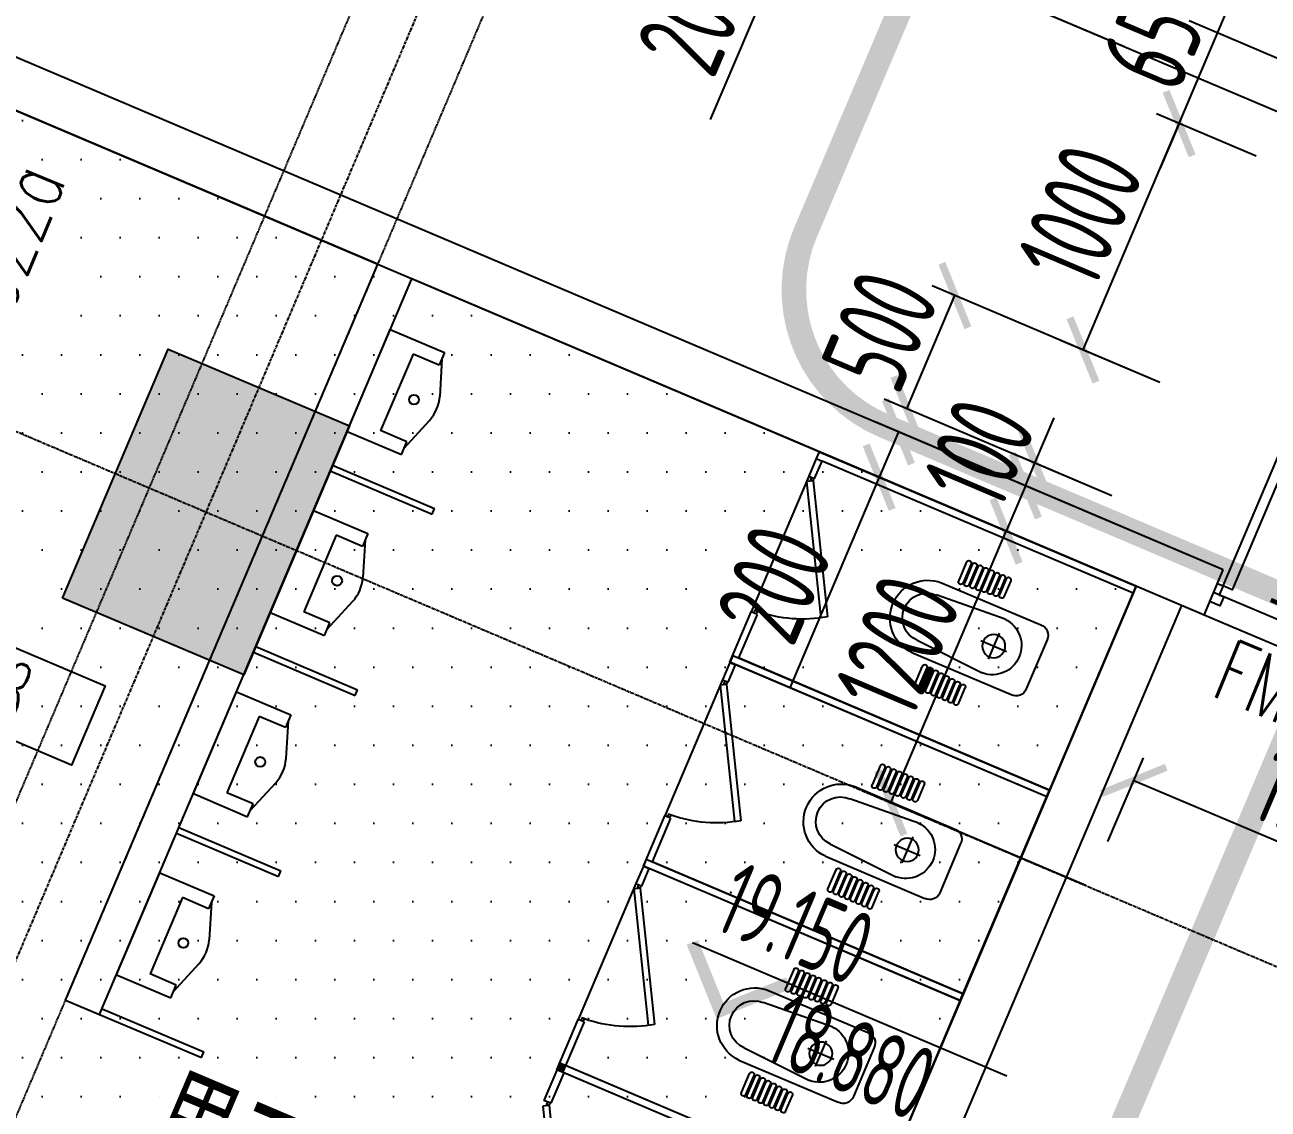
# Model space of a CAD drawing. Extents: x 11778731 to 12007717, y -6694179 to -6314888.
# Drawn here: x 11970474 to 11975530, y -6439586 to -6435178 of the extents above; entities that cross this region are included whole.
import ezdxf
from ezdxf.enums import TextEntityAlignment as Align
from ezdxf.xclip import XClip

# ---------------------------------------------------------------- set-up
doc = ezdxf.new("R2010")
doc.units = 0
doc.header["$LTSCALE"] = 10
doc.header["$MEASUREMENT"] = 0
doc.header["$XCLIPFRAME"] = 0
for name, pattern in [('A3-RG-axis-100$0$CENTER', [2, 1.25, -0.25, 0.25, -0.25]), ('A3-RI-5F$0$DASHED2', [0.375, 0.25, -0.125]), ('A3-RX-5F$0$AUDIT_I_130807214254-2', [0]), ('DASHED2', [0.375, 0.25, -0.125])]:
    doc.linetypes.add(name, pattern=pattern)
for name, color, linetype in [('A-CLOD', 200, 'Continuous'), ('A3-RB-5F-100$0$A-DIMS-100', 1, 'Continuous'), ('A3-RG-axis-100$0$A-GRID', 1, 'A3-RG-axis-100$0$CENTER'), ('A3-RI-5F$0$A-DOOR', 32, 'Continuous'), ('A3-RI-5F$0$A-HATCH', 8, 'Continuous'), ('A3-RI-5F$0$A-WALL', 7, 'Continuous'), ('A3-RS-1F$0$A-HATH-GRAY', 8, 'Continuous'), ('A3-RS-1F$0$A-WALL', 7, 'Continuous'), ('A3-RX-5F$0$A-FIXT', 55, 'Continuous'), ('A3-RX-5F$0$B1-WC-FIXT', 55, 'A3-RX-5F$0$AUDIT_I_130807214254-2'), ('A3-SYMB-5F-100$0$A-SYMB', 4, 'Continuous'), ('A3-SYMB-5F-100$0$A-SYMB-AREA', 4, 'Continuous'), ('A3-SYMB-5F-100$0$A-SYMB-DOOR', 3, 'Continuous'), ('A3-SYMB-5F-100$0$A-SYMB-DOOR1', 3, 'Continuous'), ('A3-SYMB-5F-100$0$A-SYMB-DOOR2', 3, 'Continuous'), ('A3-SYMB-5F-100$0$A-SYMB-DOOR3', 3, 'Continuous'), ('A3-SYMB-5F-100$0$A-SYMB-NAME', 4, 'Continuous'), ('A3-SYMB-5F-100$0$A-SYMB-NAME-E', 4, 'Continuous'), ('A3-SYMB-5F-100$0$A-SYMB-NUMB-T', 4, 'Continuous')]:
    doc.layers.add(name, color=color, linetype=linetype)
doc.layers.add('A3-RI-5F$0$A-X-CHEK', color=6, linetype='A3-RI-5F$0$DASHED2', plot=False)
doc.styles.add('A3-RB-5F-100$0$XD2008', font='xd-hzs.shx', dxfattribs={"width": 0.7, "bigfont": 'xd-hztxt.shx'})
doc.styles.add('A3-RI-5F$0$Standard', font='')
doc.styles.add('A3-SYMB-5F-100$0$ECADI', font='hzs.shx', dxfattribs={"width": 0.7, "bigfont": 'hztxt.shx'})
doc.styles.add('A3-SYMB-5F-100$0$ECADI-TXT', font='simplex.shx', dxfattribs={"bigfont": 'hztxt.shx'})
doc.styles.add('A3-SYMB-5F-100$0$XD2008', font='hzs.shx', dxfattribs={"width": 0.7, "bigfont": 'hztxt.shx'})
doc.styles.get('A3-RI-5F$0$Standard').set_extended_font_data('SimSun')
doc.dimstyles.new('A3-RB-5F-100$0$XD100$0', dxfattribs={"dimscale": 100, "dimtxt": 3.5, "dimasz": 2, "dimexe": 1, "dimexo": 2, "dimgap": 0.5, "dimtad": 1, "dimdec": 0, "dimdsep": 46, "dimtxsty": 'A3-RB-5F-100$0$XD2008', "dimblk1": 'A3-RB-5F-100$0$_ARCHTICK', "dimblk2": 'A3-RB-5F-100$0$_ARCHTICK', "dimsah": 1, "dimcen": 2.5, "dimclrt": 4, "dimaunit": 1, "dimadec": 0, "dimazin": 0, "dimtfac": 1, "dimtdec": 0, "dimtix": 1, "dimtmove": 0, "dimatfit": 3, "dimfxl": 0, "dimtolj": 1, "dimtzin": 0, "dimarcsym": 0})

# ---------------------------------------------------------------- blocks, each defined once
blk = doc.blocks.new('A3-RI-5F$0$J-双扇门-1500')
for points in [[(25, 80), (25, 805), (65, 805), (65, 80)], [(1475, 80), (1475, 805), (1435, 805), (1435, 80)], [(0, 80), (25, 80), (25, 40), (45, 40), (45, 0), (0, 0)], [(1500, 80), (1475, 80), (1475, 40), (1455, 40), (1455, 0), (1500, 0)]]:
    blk.add_lwpolyline(points, close=True)
for centre, start, end in [((25, 80), 0, 90), ((1475, 80), 90, 180)]:
    blk.add_arc(centre, 725, start, end)
at = {"layer": 'Defpoints', "style": 'A3-RI-5F$0$Standard'}
blk.add_text('1500', height=175, rotation=360, dxfattribs=at).set_placement((210.4, 93.8))
blk = doc.blocks.new('A3-RI-5F')
at = {"layer": 'A3-RI-5F$0$A-HATCH'}
h = blk.add_hatch(dxfattribs=at)
h.set_pattern_fill('DOTS', color=256, scale=100, style=0)
h.set_pattern_definition([(0, (0, 0), (79.375, 158.75), [0, -158.75])])
edge = h.paths.add_edge_path()
edge.add_line((11968502.8, -6437906), (11969654.1, -6435193.8))
edge.add_line((11969654.1, -6435193.8), (11974993, -6437460.1))
edge.add_line((11974993, -6437460.1), (11973117.5, -6441878.5))
edge.add_line((11973117.5, -6441878.5), (11968852.1, -6440068))
edge.add_arc((11960007.9, -6440387.7), 8850, 2.07023, 16.28515)
at = {"layer": 'A3-RI-5F$0$A-DOOR'}
for p, q in [((11976689, -6438071.3), (11975308.2, -6437485.2)), ((11976649.9, -6438163.4), (11975269.2, -6437577.3))]:
    blk.add_line(p, q, dxfattribs=at)
at = {"layer": 'A3-RI-5F$0$A-HATCH'}
blk.add_lwpolyline([(11968502.8, -6437906), (11969654.1, -6435193.8), (11974993, -6437460.1), (11973117.5, -6441878.5), (11968852.1, -6440068, 0.062104), (11968502.8, -6437906, 13.378913)], format="xyb", dxfattribs=at)
at = {"layer": 'A3-RI-5F$0$A-WALL'}
for p, q in [((11977615.6, -6436400.5), (11971908.3, -6433978)), ((11975347.3, -6437393.2), (11969548.1, -6434931.6)), ((11977693.7, -6436216.4), (11975208.3, -6435161.4)), ((11971909.3, -6436151.1), (11969654.1, -6435193.8)), ((11970639.4, -6439142.8), (11971909.3, -6436151.1)), ((11970777.5, -6439201.4), (11972047.4, -6436209.7)), ((11974993, -6437460.1), (11972047.4, -6436209.7)), ((11975269.2, -6437577.3), (11975347.3, -6437393.2)), ((11974993, -6437460.1), (11973117.5, -6441878.5)), ((11975177.1, -6437538.2), (11971445.6, -6446329.1)), ((11975269.2, -6437577.3), (11975177.1, -6437538.2)), ((11970639.4, -6439142.8), (11970777.5, -6439201.4))]:
    blk.add_line(p, q, dxfattribs=at)
at = {"layer": 'A3-RI-5F$0$A-X-CHEK'}
for p, q in [((11967854.3, -6444424.4), (11974106, -6429696.3)), ((11968177.8, -6444942), (11974566.3, -6429891.7))]:
    blk.add_line(p, q, dxfattribs=at)
at = {"layer": 'A3-RI-5F$0$A-DOOR', "rotation": 337.0000000043289}
blk.add_blockref('A3-RI-5F$0$J-双扇门-1500', (11975292.6, -6437522.1), dxfattribs=at)
blk = doc.blocks.new('A3-RG-axis-100')
at = {"layer": 'A3-RG-axis-100$0$A-GRID'}
for p, q in [((11906717.6, -6409782.5), (11989058.9, -6444734.3)), ((11979102.4, -6418565.4), (11947827.8, -6492243.7))]:
    blk.add_line(p, q, dxfattribs=at)
blk = doc.blocks.new('A3-SYMB-5F-100$0$ECADI-TAG-ROOM')
at = {"layer": 'A3-SYMB-5F-100$0$A-SYMB-AREA', "style": 'A3-SYMB-5F-100$0$ECADI', "width": 0.7}
blk.add_attdef('340M2', text='', height=2.5, dxfattribs=at).set_placement((7.167, -1.75), align=Align.MIDDLE_LEFT)
at = {"layer": 'A3-SYMB-5F-100$0$A-SYMB-NAME', "style": 'A3-SYMB-5F-100$0$ECADI', "width": 0.7}
blk.add_attdef('CHINESENAME', (-5.125, 0.088), '', height=4.5, dxfattribs=at)
at = {"layer": 'A3-SYMB-5F-100$0$A-SYMB-NAME-E', "style": 'A3-SYMB-5F-100$0$ECADI', "width": 0.7}
for tag, p in [('ENGLISHHIGH', (-5.125, 8.04)), ('ENGLISHLOW', (-5.125, 4.84))]:
    blk.add_attdef(tag, p, '', height=2.5, dxfattribs=at)
blk = doc.blocks.new('A3-SYMB-5F-100$0$ECADI-TAG-DOOR')
at = {"layer": 'A3-SYMB-5F-100$0$A-SYMB-DOOR', "style": 'A3-SYMB-5F-100$0$ECADI-TXT', "width": 0.7}
for tag, p in [('门窗主编号1', (-6.414, 7.257)), ('门窗主编号2', (2.085, 7.257))]:
    blk.add_attdef(tag, p, '', height=2.5, dxfattribs=at)
at = {"layer": 'A3-SYMB-5F-100$0$A-SYMB-DOOR', "style": 'A3-SYMB-5F-100$0$ECADI-TXT', "width": 0.7, "flags": 1}
for tag, p in [('洞口尺寸(宽X高)', (-6.416, 1.62)), ('备注', (-6.394, -1.213))]:
    blk.add_attdef(tag, p, '', height=2.5, dxfattribs=at)
at = {"layer": 'A3-SYMB-5F-100$0$A-SYMB-DOOR1', "style": 'A3-SYMB-5F-100$0$ECADI-TXT', "width": 0.7}
blk.add_attdef('门窗辅编号1', (-6.414, 4.413), '', height=2.5, dxfattribs=at)
at = {"layer": 'A3-SYMB-5F-100$0$A-SYMB-DOOR2', "style": 'A3-SYMB-5F-100$0$ECADI-TXT', "width": 0.7}
blk.add_attdef('门窗辅编号2', (-2.861, 4.413), '', height=2.5, dxfattribs=at)
at = {"layer": 'A3-SYMB-5F-100$0$A-SYMB-DOOR3', "style": 'A3-SYMB-5F-100$0$ECADI-TXT', "width": 0.7}
blk.add_attdef('门窗辅编号3', (2.323, 4.413), '', height=2.5, dxfattribs=at)
blk = doc.blocks.new('A3-SYMB-5F-100$0$ECADI-TAG-CODE')
at = {"layer": 'A3-SYMB-5F-100$0$A-SYMB-NUMB-T', "color": 1}
blk.add_lwpolyline([(0, 3.5), (15, 3.5), (15, 0), (0, 0)], close=True, dxfattribs=at)
at = {"layer": 'A3-SYMB-5F-100$0$A-SYMB-NUMB-T', "style": 'A3-SYMB-5F-100$0$ECADI-TXT', "width": 0.7}
blk.add_attdef('CODE', text='', height=2.5, dxfattribs=at).set_placement((7.5, 1.75), align=Align.MIDDLE_CENTER)
blk = doc.blocks.new('A3-SYMB-5F-100$0$ECADI-TAG-HGHT（国标）')
at = {"layer": '', "color": 1}
blk.add_line((-2.121, 2.121), (11.768, 2.121), dxfattribs=at)
at = {"color": 1, "const_width": 0.5}
blk.add_lwpolyline([(-2.121, 2.121), (0, 0), (2.121, 2.121)], dxfattribs=at)
at = {"color": 1}
blk.add_point((-1.481, 4.6), dxfattribs=at)
at = {"style": 'A3-SYMB-5F-100$0$XD2008', "width": 0.7}
blk.add_attdef('FL', text='', height=3, dxfattribs=at).set_placement((-2.689, 2.967), align=Align.RIGHT)
for tag, p in [('F.F.L.', (2.284, 2.967)), ('T.O.S.', (2.284, -1.104))]:
    blk.add_attdef(tag, p, '', height=3, dxfattribs=at)
blk = doc.blocks.new('A3-SYMB-5F-100')
at = {"layer": 'A3-SYMB-5F-100$0$A-SYMB'}
ref = blk.add_blockref('A3-SYMB-5F-100$0$ECADI-TAG-CODE', (11969282.9, -6437600.9), dxfattribs=dict(at, xscale=100.0000000100172, yscale=100.0000000002328, zscale=100, rotation=337))
ref.add_attrib('CODE', 'A3-WC-08', dxfattribs={"layer": 'A3-SYMB-5F-100$0$A-SYMB-NUMB-T', "height": 250, "rotation": 337, "style": 'A3-SYMB-5F-100$0$ECADI-TXT', "width": 0.5}).set_placement((11970041.7, -6437732.9), align=Align.MIDDLE_CENTER)
ref = blk.add_blockref('A3-SYMB-5F-100$0$ECADI-TAG-HGHT（国标）', (11973300.9, -6439186.4), dxfattribs=dict(at, xscale=99.99999999999999, yscale=99.99999999999999, zscale=99.99999999999997, rotation=337))
ref.add_attrib('F.F.L.', '19.150', (11973266.1, -6438849.3), dxfattribs={"layer": '0', "height": 300, "rotation": 337, "style": 'A3-SYMB-5F-100$0$XD2008', "width": 0.7})
ref.add_attrib('T.O.S.', '18.880', (11973467.9, -6439377.3), dxfattribs={"layer": '0', "height": 300, "rotation": 337, "style": 'A3-SYMB-5F-100$0$XD2008', "width": 0.7})
ref = blk.add_blockref('A3-SYMB-5F-100$0$ECADI-TAG-ROOM', (11971386.1, -6440047.5), dxfattribs=dict(at, xscale=99.99999999989046, yscale=100.0000000001164, rotation=337))
ref.add_attrib('CHINESENAME', '男卫', (11970917.8, -6439839.2), dxfattribs={"height": 450, "rotation": 337, "style": 'A3-SYMB-5F-100$0$ECADI', "width": 0.7})
at = {"layer": 'A3-SYMB-5F-100$0$A-SYMB-DOOR'}
ref = blk.add_blockref('A3-SYMB-5F-100$0$ECADI-TAG-DOOR', (11971079.1, -6436648.6, -333.3), dxfattribs=dict(at, xscale=99.99999999997293, yscale=100.0000000000001, zscale=100, rotation=67.54448746135905))
ref.add_attrib('门窗主编号1', 'M', dxfattribs={"height": 250, "rotation": 67.5445, "style": 'A3-SYMB-5F-100$0$ECADI-TXT', "width": 0.7}).set_placement((11970318.1, -6436582.9, -333.3), align=Align.RIGHT)
ref.add_attrib('门窗主编号2', '0922a', (11970359.8, -6436493.1), dxfattribs={"height": 250, "rotation": 67.5445, "style": 'A3-SYMB-5F-100$0$ECADI-TXT', "width": 0.7})
ref = blk.add_blockref('A3-SYMB-5F-100$0$ECADI-TAG-DOOR', (11976232.1, -6439079.2), dxfattribs=dict(at, xscale=99.99999999997296, yscale=100, zscale=100, rotation=337.5444874613591))
ref.add_attrib('门窗主编号1', 'FM甲1524', dxfattribs={"height": 250, "rotation": 337.5445, "style": 'A3-SYMB-5F-100$0$ECADI-TXT', "width": 0.7}).set_placement((11976297.8, -6438318.2), align=Align.RIGHT)
blk = doc.blocks.new('A3-RS-1F')
at = {"layer": 'A3-RS-1F$0$A-HATH-GRAY'}
blk.add_hatch(color=256, dxfattribs=at).paths.add_polyline_path([(11970627.2, -6437508), (11971057, -6436495.5), (11971793.4, -6436808.1), (11971363.6, -6437820.6)])
at = {"layer": 'A3-RS-1F$0$A-WALL'}
blk.add_lwpolyline([(11970627.2, -6437508), (11971057, -6436495.5), (11971793.4, -6436808.1), (11971363.6, -6437820.6)], close=True, dxfattribs=at)
blk = doc.blocks.new('A3-RB-5F-100$0$_ARCHTICK')
at = {"color": 0, "linetype": 'ByBlock', "const_width": 0.15}
blk.add_lwpolyline([(-0.5, -0.5), (0.5, 0.5)], dxfattribs=at)
blk = doc.blocks.new('*D490')
at = {"layer": 'A3-RB-5F-100$0$A-DIMS-100', "color": 0, "lineweight": -2}
for p, q in [((11975024.2, -6435083.3), (11973610.8, -6434483.3)), ((11973702.8, -6434522.4), (11973624.7, -6434706.5)), ((11974946.1, -6435267.4), (11973532.6, -6434667.5)), ((11973624.7, -6434706.5), (11973261.3, -6435562.6))]:
    blk.add_line(p, q, dxfattribs=at)
at = {"layer": 'Defpoints', "color": 0}
for p in [(11973702.8, -6434522.4), (11975208.3, -6435161.5), (11975130.2, -6435345.6)]:
    blk.add_point(p, dxfattribs=at)
at = {"layer": 'A3-RB-5F-100$0$A-DIMS-100', "color": 0, "lineweight": -2, "xscale": 200, "yscale": 200, "zscale": 200}
for p, rotation in [((11973702.8, -6434522.4), 67.0000000002024), ((11973624.7, -6434706.5), 247.0000000002024)]:
    blk.add_blockref('A3-RB-5F-100$0$_ARCHTICK', p, dxfattribs=dict(at, rotation=rotation))
at = {"layer": 'A3-RB-5F-100$0$A-DIMS-100', "color": 4, "insert": (11973196.8, -6435138.7), "char_height": 350, "attachment_point": 5, "rotation": 67, "style": 'A3-RB-5F-100$0$XD2008'}
blk.add_mtext('\\A1;200', dxfattribs=at)
blk = doc.blocks.new('*D496')
at = {"layer": 'A3-RB-5F-100$0$A-DIMS-100', "color": 0, "lineweight": -2}
for p, q in [((11974581.7, -6436959.6), (11974659.8, -6436775.5)), ((11974894.6, -6437092.4), (11974489.6, -6436920.5)), ((11974542.6, -6437051.6), (11974581.7, -6436959.6)), ((11974855.5, -6437184.4), (11974450.5, -6437012.5)), ((11974542.6, -6437051.6), (11974464.4, -6437235.7))]:
    blk.add_line(p, q, dxfattribs=at)
at = {"layer": 'Defpoints', "color": 0}
for p in [(11974581.7, -6436959.6), (11975078.7, -6437170.5), (11975039.6, -6437262.6)]:
    blk.add_point(p, dxfattribs=at)
at = {"layer": 'A3-RB-5F-100$0$A-DIMS-100', "color": 0, "lineweight": -2, "xscale": 200, "yscale": 200, "zscale": 200}
for p, rotation in [((11974581.7, -6436959.6), 246.9999999999054), ((11974542.6, -6437051.6), 66.99999999990544)]:
    blk.add_blockref('A3-RB-5F-100$0$_ARCHTICK', p, dxfattribs=dict(at, rotation=rotation))
at = {"layer": 'A3-RB-5F-100$0$A-DIMS-100', "color": 4, "insert": (11974355, -6436917.7), "char_height": 350, "attachment_point": 5, "rotation": 67, "style": 'A3-RB-5F-100$0$XD2008'}
blk.add_mtext('\\A1;100', dxfattribs=at)
blk = doc.blocks.new('*D497')
at = {"layer": 'A3-RB-5F-100$0$A-DIMS-100', "color": 0, "lineweight": -2}
for p, q in [((11975480.7, -6435711.6), (11975075.7, -6435539.7)), ((11974777, -6436499.3), (11975167.8, -6435578.8)), ((11975090, -6436632.1), (11974685, -6436460.2))]:
    blk.add_line(p, q, dxfattribs=at)
at = {"layer": 'Defpoints', "color": 0}
for p in [(11975167.8, -6435578.8), (11975664.8, -6435789.8), (11975274.1, -6436710.3)]:
    blk.add_point(p, dxfattribs=at)
at = {"layer": 'A3-RB-5F-100$0$A-DIMS-100', "color": 0, "lineweight": -2, "xscale": 200, "yscale": 200, "zscale": 200}
for p, rotation in [((11975167.8, -6435578.8), 66.9999999999054), ((11974777, -6436499.3), 246.9999999999054)]:
    blk.add_blockref('A3-RB-5F-100$0$_ARCHTICK', p, dxfattribs=dict(at, rotation=rotation))
at = {"layer": 'A3-RB-5F-100$0$A-DIMS-100', "color": 4, "insert": (11974765.3, -6435951.1), "char_height": 350, "attachment_point": 5, "rotation": 67, "style": 'A3-RB-5F-100$0$XD2008'}
blk.add_mtext('\\A1;1000', dxfattribs=at)
blk = doc.blocks.new('*D498')
at = {"layer": 'A3-RB-5F-100$0$A-DIMS-100', "color": 0, "lineweight": -2}
for p, q in [((11975421.7, -6434980.5), (11975499.9, -6434796.4)), ((11975734.7, -6435113.3), (11975329.7, -6434941.4)), ((11975167.8, -6435578.8), (11975421.7, -6434980.5)), ((11975480.7, -6435711.6), (11975075.7, -6435539.7)), ((11975167.8, -6435578.8), (11975089.6, -6435762.9))]:
    blk.add_line(p, q, dxfattribs=at)
at = {"layer": 'Defpoints', "color": 0}
for p in [(11975421.7, -6434980.5), (11975918.8, -6435191.4), (11975664.8, -6435789.8)]:
    blk.add_point(p, dxfattribs=at)
at = {"layer": 'A3-RB-5F-100$0$A-DIMS-100', "color": 0, "lineweight": -2, "xscale": 200, "yscale": 200, "zscale": 200}
for p, rotation in [((11975421.7, -6434980.5), 246.9999999999054), ((11975167.8, -6435578.8), 66.99999999990544)]:
    blk.add_blockref('A3-RB-5F-100$0$_ARCHTICK', p, dxfattribs=dict(at, rotation=rotation))
at = {"layer": 'A3-RB-5F-100$0$A-DIMS-100', "color": 4, "insert": (11975087.6, -6435191.7), "char_height": 350, "attachment_point": 5, "rotation": 67, "style": 'A3-RB-5F-100$0$XD2008'}
blk.add_mtext('\\A1;650', dxfattribs=at)
blk = doc.blocks.new('*D499')
at = {"layer": 'A3-RB-5F-100$0$A-DIMS-100', "color": 0, "lineweight": -2}
for p, q in [((11975335.3, -6437388.1), (11973934.3, -6436793.4)), ((11974026.4, -6436832.5), (11973948.2, -6437016.6)), ((11975257.1, -6437572.2), (11973856.2, -6436977.5)), ((11973948.2, -6437016.6), (11973584.9, -6437872.7))]:
    blk.add_line(p, q, dxfattribs=at)
at = {"layer": 'Defpoints', "color": 0}
for p in [(11974026.4, -6436832.5), (11975519.4, -6437466.2), (11975441.2, -6437650.3)]:
    blk.add_point(p, dxfattribs=at)
at = {"layer": 'A3-RB-5F-100$0$A-DIMS-100', "color": 0, "lineweight": -2, "xscale": 200, "yscale": 200, "zscale": 200}
for p, rotation in [((11974026.4, -6436832.5), 67.00000000004927), ((11973948.2, -6437016.6), 247.0000000000493)]:
    blk.add_blockref('A3-RB-5F-100$0$_ARCHTICK', p, dxfattribs=dict(at, rotation=rotation))
at = {"layer": 'A3-RB-5F-100$0$A-DIMS-100', "color": 4, "insert": (11973520.4, -6437448.8), "char_height": 350, "attachment_point": 5, "rotation": 67, "style": 'A3-RB-5F-100$0$XD2008'}
blk.add_mtext('\\A1;200', dxfattribs=at)
blk = doc.blocks.new('*D500')
at = {"layer": 'A3-RB-5F-100$0$A-DIMS-100', "color": 0, "lineweight": -2}
for p, q in [((11973995.6, -6438340.3), (11974464.4, -6437235.7)), ((11975257.1, -6437572.2), (11974372.4, -6437196.6)), ((11974788.2, -6438676.8), (11973903.5, -6438301.2))]:
    blk.add_line(p, q, dxfattribs=at)
at = {"layer": 'Defpoints', "color": 0}
for p in [(11974464.4, -6437235.7), (11975441.2, -6437650.3), (11974972.3, -6438754.9)]:
    blk.add_point(p, dxfattribs=at)
at = {"layer": 'A3-RB-5F-100$0$A-DIMS-100', "color": 0, "lineweight": -2, "xscale": 200, "yscale": 200, "zscale": 200}
for p, rotation in [((11974464.4, -6437235.7), 67.00000000007759), ((11973995.6, -6438340.3), 247.0000000000776)]:
    blk.add_blockref('A3-RB-5F-100$0$_ARCHTICK', p, dxfattribs=dict(at, rotation=rotation))
at = {"layer": 'A3-RB-5F-100$0$A-DIMS-100', "color": 4, "insert": (11974022.9, -6437700.1), "char_height": 350, "attachment_point": 5, "rotation": 67, "style": 'A3-RB-5F-100$0$XD2008'}
blk.add_mtext('\\A1;1200', dxfattribs=at)
blk = doc.blocks.new('*D553')
at = {"layer": 'A3-RB-5F-100$0$A-DIMS-100', "color": 0, "lineweight": -2}
for p, q in [((11974060.7, -6436738.4), (11974256, -6436278.1)), ((11975090, -6436632.1), (11974164, -6436239.1)), ((11974894.6, -6437092.4), (11973968.6, -6436699.3))]:
    blk.add_line(p, q, dxfattribs=at)
at = {"layer": 'Defpoints', "color": 0}
for p in [(11974256, -6436278.1), (11975274.1, -6436710.3), (11975078.7, -6437170.5)]:
    blk.add_point(p, dxfattribs=at)
at = {"layer": 'A3-RB-5F-100$0$A-DIMS-100', "color": 0, "lineweight": -2, "xscale": 200, "yscale": 200, "zscale": 200}
for p, rotation in [((11974256, -6436278.1), 67.00000000022251), ((11974060.7, -6436738.4), 247.0000000002225)]:
    blk.add_blockref('A3-RB-5F-100$0$_ARCHTICK', p, dxfattribs=dict(at, rotation=rotation))
at = {"layer": 'A3-RB-5F-100$0$A-DIMS-100', "color": 4, "insert": (11973951.2, -6436420.4), "char_height": 350, "attachment_point": 5, "rotation": 67, "style": 'A3-RB-5F-100$0$XD2008'}
blk.add_mtext('\\A1;500', dxfattribs=at)
blk = doc.blocks.new('*D555')
at = {"layer": 'A3-RB-5F-100$0$A-DIMS-100', "color": 0, "lineweight": -2}
for p, q in [((11974878.4, -6438497.8), (11975023, -6438157.2)), ((11974983.9, -6438249.2), (11976364.7, -6438835.3)), ((11976259.2, -6439083.9), (11976403.8, -6438743.3))]:
    blk.add_line(p, q, dxfattribs=at)
at = {"layer": 'Defpoints', "color": 0}
for p in [(11974800.3, -6438681.9), (11976364.7, -6438835.3), (11976181, -6439268)]:
    blk.add_point(p, dxfattribs=at)
at = {"layer": 'A3-RB-5F-100$0$A-DIMS-100', "color": 0, "lineweight": -2, "xscale": 200, "yscale": 200, "zscale": 200}
for p, rotation in [((11974983.9, -6438249.2), 156.9999999993712), ((11976364.7, -6438835.3), 336.9999999993712)]:
    blk.add_blockref('A3-RB-5F-100$0$_ARCHTICK', p, dxfattribs=dict(at, rotation=rotation))
at = {"layer": 'A3-RB-5F-100$0$A-DIMS-100', "color": 4, "insert": (11975762.2, -6438335.1), "char_height": 350, "attachment_point": 5, "rotation": 337, "style": 'A3-RB-5F-100$0$XD2008'}
blk.add_mtext('\\A1;1500', dxfattribs=at)
blk = doc.blocks.new('A3-RX-5F$0$A-1-1-X-toilel$0$A-1-10-01~10(B1~wd)$0$A1088D2A')
for p, q in [((-0.43, 0), (0.43, 0)), ((-0.47, -0.2353), (-0.47, -0.04)), ((0.47, -0.04), (0.47, -0.2353)), ((-0.05, -0.3957), (-0.05, -0.3605)), ((0.05, -0.3605), (0.05, -0.3957)), ((-0.1763, -0.431), (0.1809, -0.431)), ((-0.07, -0.3957), (-0.05, -0.3957)), ((-0.07, -0.431), (-0.07, -0.3957)), ((0.05, -0.3957), (-0.05, -0.3957)), ((0.05, -0.3957), (0.07, -0.3957)), ((0.07, -0.3957), (0.07, -0.431)), ((-0.1484, -0.4997), (0.1484, -0.4997))]:
    blk.add_line(p, q)
for points in [[(0.0023, -1.35, -0.128381), (-0.1331, -1.3146, -0.106268), (-0.2594, -1.2034, -0.085065), (-0.3382, -1.047, -0.074422), (-0.3678, -0.8494, -0.074422), (-0.3382, -0.6518, -0.093985), (-0.2594, -0.5143, -0.073872), (-0.1763, -0.431, -0.130921)], [(0.1809, -0.431, -0.073872), (0.264, -0.5143, -0.093985), (0.3428, -0.6518, -0.074422), (0.3724, -0.8494, -0.074422), (0.3428, -1.047, -0.085065), (0.264, -1.2034, -0.106268), (0.1378, -1.3146, -0.128381), (0.0023, -1.35, -0.130921)], [(-0.1484, -0.4997, 0.073654), (-0.2043, -0.5395, 0.085065), (-0.2718, -0.6735, 0.074422), (-0.2982, -0.8494, 0.074422), (-0.2718, -1.0253, 0.085065), (-0.2043, -1.1593, 0.106268), (-0.1015, -1.2499, 0.128381), (-0.0023, -1.2758, 0.131396)], [(0.1484, -0.4997, -0.073654), (0.2043, -0.5395, -0.085065), (0.2718, -0.6735, -0.074422), (0.2982, -0.8494, -0.074422), (0.2718, -1.0253, -0.085065), (0.2043, -1.1593, -0.106268), (0.1015, -1.2499, -0.128381), (0.0023, -1.2758, -0.131396)]]:
    blk.add_lwpolyline(points, format="xyb")
blk.add_circle((0, -0.7407), 0.037)
for centre, radius, start, end in [((0.43, -0.04), 0.04, 0, 90), ((-0.43, -0.04), 0.04, 90, 180), ((-0.37, -0.2353), 0.1, 180, 262.06814), ((0.37, -0.2353), 0.1, 277.93186, 0), ((0, 2.4203), 2.7813, 262.06814, 268.96991), ((0, 2.4203), 2.7813, 268.96991, 271.03009), ((0, 2.4203), 2.7813, 271.03009, 277.93186)]:
    blk.add_arc(centre, radius, start, end)
blk = doc.blocks.new('A3-RX-5F$0$A-1-1-X-toilel$0$A-1-10-01~10(B1~wd)$0$A1088D2B')
for p, q in [((-465, 0), (-465, -1400)), ((-435, 0), (-435, -1370)), ((435, 0), (435, -1370)), ((465, 0), (465, -1400)), ((-289.1, -1372.6), (197.8, -1102.6)), ((197.8, -1102.6), (210.9, -1125.3)), ((-275.9, -1395.3), (210.9, -1125.3)), ((-465, -1400), (-300, -1400)), ((-435, -1370), (-300, -1370)), ((-300, -1370), (-300, -1400)), ((-289.1, -1372.6), (-275.9, -1395.3)), ((300, -1370), (435, -1370)), ((300, -1370), (300, -1400)), ((300, -1400), (465, -1400))]:
    blk.add_line(p, q)
for points in [[(-299.8, -1384.1), (-289.1, -1384.1), (-289.1, -1372.6), (-299.8, -1372.6)], [(300, -1372.6), (288, -1372.6), (288, -1384.1), (300, -1384.1)]]:
    blk.add_lwpolyline(points)
blk.add_arc((-270.5, -1409.4), 559.9, 3.7719, 33.231)
for points in [[(-465, -30), (-435, -30), (-465, 0), (-435, 0)], [(435, -30), (465, -30), (435, 0), (465, 0)], [(-465, -1400), (-435, -1400), (-465, -1370), (-435, -1370)], [(435, -1400), (465, -1400), (435, -1370), (465, -1370)]]:
    blk.add_trace(points)
at = {"xscale": 540, "yscale": 540, "zscale": 540}
blk.add_blockref('A3-RX-5F$0$A-1-1-X-toilel$0$A-1-10-01~10(B1~wd)$0$A1088D2A', (0, 0), dxfattribs=at)
blk = doc.blocks.new('A3-RX-5F$0$A-1-1-X-toilel$0$A-1-10-01~10(B1~wd)$0$333')
at = {"layer": 'A3-RX-5F$0$A-FIXT'}
for p, q in [((0, -225), (0, 225)), ((0, 225), (240, 225)), ((240, 225), (240, 168.7)), ((240, 168.7), (124.4, 168.7)), ((124.4, 168.7), (124.4, -168.7)), ((240, 196.9), (291.3, 53.1)), ((240, -196.9), (291.3, -53.1)), ((240, -168.7), (124.4, -168.7)), ((240, -225), (240, -168.7)), ((0, -225), (240, -225))]:
    blk.add_line(p, q, dxfattribs=at)
blk.add_circle((200, 0), 20, dxfattribs=at)
blk.add_ellipse((225.2, 0), major_axis=(0, 112.5), ratio=0.666667, start_param=4.220783, end_param=5.203995, dxfattribs=at)
blk = doc.blocks.new('A3-RX-5F$0$BI-W-db')
at = {"layer": 'A3-RX-5F$0$A-FIXT'}
for p, q in [((-10343.2, 5642.9), (-10343.2, 6572.9)), ((-8943.2, 6572.9), (-10343.2, 6572.9)), ((-10343.2, 6542.5), (-8968.6, 6542.5)), ((-8943.2, 6542.5), (-8968.6, 6542.5)), ((-8968.6, 6465.4), (-8968.6, 6542.5)), ((-8943.2, 6572.9), (-8943.2, 6542.5)), ((-8943.2, 6542.5), (-8943.2, 6465.4)), ((-8966, 6454.5), (-9236, 5967.6)), ((-8943.3, 6441.4), (-9213.3, 5954.5)), ((-8943.2, 6465.4), (-8968.6, 6465.4)), ((-8966, 6454.5), (-8943.3, 6441.4)), ((-8943.2, 6465.4), (-8943.2, 5865.4)), ((-9855.1, 6404.5), (-9855.1, 6404.5)), ((-9845.1, 6394.5), (-9845.1, 6324)), ((-9840.1, 6394.5), (-9840.1, 6322)), ((-9830.1, 6404.5), (-9830.1, 6404.5)), ((-9820.1, 6394.5), (-9820.1, 6322)), ((-9815.1, 6394.5), (-9815.1, 6320.1)), ((-9805.1, 6404.5), (-9805.1, 6404.5)), ((-9795.1, 6394.5), (-9795.1, 6320.1)), ((-9790.1, 6394.5), (-9790.1, 6318.1)), ((-9780.1, 6404.5), (-9780.1, 6404.5)), ((-9770.1, 6394.5), (-9770.1, 6318.1)), ((-9765.1, 6394.5), (-9765.1, 6316.2)), ((-9755.1, 6404.5), (-9755.1, 6404.5)), ((-9745.1, 6394.5), (-9745.1, 6316.2)), ((-9740.1, 6394.5), (-9740.1, 6314.2)), ((-9730.1, 6404.5), (-9730.1, 6404.5)), ((-9720.1, 6394.5), (-9720.1, 6314.2)), ((-9715.1, 6394.5), (-9715.1, 6312.3)), ((-9705.1, 6404.5), (-9705.1, 6404.5)), ((-9695.1, 6394.5), (-9695.1, 6312.3)), ((-9690.1, 6394.5), (-9690.1, 6310.4)), ((-9680.1, 6404.5), (-9680.1, 6404.5)), ((-9670.1, 6394.5), (-9670.1, 6310.4)), ((-9608.8, 6276.6), (-10047.7, 6276.6)), ((-9855.1, 6314), (-9855.1, 6314)), ((-9830.1, 6314), (-9830.1, 6314)), ((-9830.1, 6312), (-9830.1, 6312)), ((-9805.1, 6314), (-9805.1, 6314)), ((-9805.1, 6310.1), (-9805.1, 6310.1)), ((-9780.1, 6308.1), (-9780.1, 6308.1)), ((-9755.1, 6306.2), (-9755.1, 6306.2)), ((-9730.1, 6304.2), (-9730.1, 6304.2)), ((-9705.1, 6302.3), (-9705.1, 6302.3)), ((-9680.1, 6300.4), (-9680.1, 6300.4)), ((-10095.1, 6231.1), (-10095.1, 6014.2)), ((-9905.1, 6241.3), (-9608.8, 6222.7)), ((-9905.1, 6179.8), (-9905.1, 6065.5)), ((-9848, 6122.7), (-9962.3, 6122.7)), ((-9608.8, 6022.7), (-9905.1, 6004)), ((-9608.8, 5968.8), (-10047.7, 5968.8)), ((-9865.1, 5850.9), (-9865.1, 5921.4)), ((-9865.1, 5850.9), (-9865.1, 5921.4)), ((-9855.1, 5931.4), (-9855.1, 5931.4)), ((-9855.1, 5931.4), (-9855.1, 5931.4)), ((-9845.1, 5850.9), (-9845.1, 5921.4)), ((-9845.1, 5850.9), (-9845.1, 5921.4)), ((-9840.1, 5850.9), (-9840.1, 5923.4)), ((-9840.1, 5850.9), (-9840.1, 5923.4)), ((-9830.1, 5933.4), (-9830.1, 5933.4)), ((-9830.1, 5933.4), (-9830.1, 5933.4)), ((-9830.1, 5931.4), (-9830.1, 5931.4)), ((-9830.1, 5931.4), (-9830.1, 5931.4)), ((-9820.1, 5850.9), (-9820.1, 5923.4)), ((-9820.1, 5850.9), (-9820.1, 5923.4)), ((-9815.1, 5850.9), (-9815.1, 5925.3)), ((-9815.1, 5850.9), (-9815.1, 5925.3)), ((-9805.1, 5935.3), (-9805.1, 5935.3)), ((-9805.1, 5935.3), (-9805.1, 5935.3)), ((-9805.1, 5931.4), (-9805.1, 5931.4)), ((-9805.1, 5931.4), (-9805.1, 5931.4)), ((-9795.1, 5850.9), (-9795.1, 5925.3)), ((-9795.1, 5850.9), (-9795.1, 5925.3)), ((-9790.1, 5850.9), (-9790.1, 5927.3)), ((-9790.1, 5850.9), (-9790.1, 5927.3)), ((-9780.1, 5937.3), (-9780.1, 5937.3)), ((-9780.1, 5937.3), (-9780.1, 5937.3)), ((-9770.1, 5850.9), (-9770.1, 5927.3)), ((-9770.1, 5850.9), (-9770.1, 5927.3)), ((-9765.1, 5850.9), (-9765.1, 5929.2)), ((-9765.1, 5850.9), (-9765.1, 5929.2)), ((-9755.1, 5939.2), (-9755.1, 5939.2)), ((-9755.1, 5939.2), (-9755.1, 5939.2)), ((-9745.1, 5850.9), (-9745.1, 5929.2)), ((-9745.1, 5850.9), (-9745.1, 5929.2)), ((-9740.1, 5850.9), (-9740.1, 5931.1)), ((-9740.1, 5850.9), (-9740.1, 5931.1)), ((-9730.1, 5941.1), (-9730.1, 5941.1)), ((-9730.1, 5941.1), (-9730.1, 5941.1)), ((-9720.1, 5850.9), (-9720.1, 5931.1)), ((-9720.1, 5850.9), (-9720.1, 5931.1)), ((-9715.1, 5850.9), (-9715.1, 5933.1)), ((-9715.1, 5850.9), (-9715.1, 5933.1)), ((-9705.1, 5943.1), (-9705.1, 5943.1)), ((-9705.1, 5943.1), (-9705.1, 5943.1)), ((-9695.1, 5850.9), (-9695.1, 5933.1)), ((-9695.1, 5850.9), (-9695.1, 5933.1)), ((-9690.1, 5850.9), (-9690.1, 5935)), ((-9690.1, 5850.9), (-9690.1, 5935)), ((-9680.1, 5945), (-9680.1, 5945)), ((-9680.1, 5945), (-9680.1, 5945)), ((-9670.1, 5850.9), (-9670.1, 5935)), ((-9670.1, 5850.9), (-9670.1, 5935)), ((-8968.6, 5865.4), (-8968.6, 5672.9)), ((-8968.6, 5865.4), (-8943.2, 5865.4)), ((-8943.2, 5642.9), (-8943.2, 5865.4)), ((-9855.1, 5840.9), (-9855.1, 5840.9)), ((-9855.1, 5840.9), (-9855.1, 5840.9)), ((-9830.1, 5840.9), (-9830.1, 5840.9)), ((-9830.1, 5840.9), (-9830.1, 5840.9)), ((-9805.1, 5840.9), (-9805.1, 5840.9)), ((-9805.1, 5840.9), (-9805.1, 5840.9)), ((-9780.1, 5840.9), (-9780.1, 5840.9)), ((-9780.1, 5840.9), (-9780.1, 5840.9)), ((-9755.1, 5840.9), (-9755.1, 5840.9)), ((-9755.1, 5840.9), (-9755.1, 5840.9)), ((-9730.1, 5840.9), (-9730.1, 5840.9)), ((-9730.1, 5840.9), (-9730.1, 5840.9)), ((-9705.1, 5840.9), (-9705.1, 5840.9)), ((-9705.1, 5840.9), (-9705.1, 5840.9)), ((-9680.1, 5840.9), (-9680.1, 5840.9)), ((-9680.1, 5840.9), (-9680.1, 5840.9)), ((-10343.2, 5672.9), (-8968.6, 5672.9)), ((-10343.2, 5642.9), (-8943.2, 5642.9))]:
    blk.add_line(p, q, dxfattribs=at)
for points in [[(-8954.5, 6465.3), (-8954.5, 6454.5), (-8966, 6454.5), (-8966, 6465.3)], [(-9865.1, 6394.5), (-9865.1, 6324)], [(-8966, 5865.5), (-8966, 5877.4), (-8954.5, 5877.4), (-8954.5, 5865.5)]]:
    blk.add_lwpolyline(points, dxfattribs=at)
blk.add_circle((-9905.1, 6122.7), 47.1, dxfattribs=at)
for centre, radius, start, end in [((-9855.1, 6394.5), 10, 90, 180), ((-9855.1, 6394.5), 10, 0, 90), ((-9830.1, 6394.5), 10, 90, 180), ((-9830.1, 6394.5), 10, 0, 90), ((-9805.1, 6394.5), 10, 90, 180), ((-9805.1, 6394.5), 10, 0, 90), ((-9780.1, 6394.5), 10, 90, 180), ((-9780.1, 6394.5), 10, 0, 90), ((-9755.1, 6394.5), 10, 90, 180), ((-9755.1, 6394.5), 10, 0, 90), ((-9730.1, 6394.5), 10, 90, 180), ((-9730.1, 6394.5), 10, 0, 90), ((-9705.1, 6394.5), 10, 90, 180), ((-9705.1, 6394.5), 10, 0, 90), ((-9680.1, 6394.5), 10, 90, 180), ((-9680.1, 6394.5), 10, 0, 90), ((-9855.1, 6324), 10, 180, 270), ((-9855.1, 6324), 10, 270, 0), ((-9830.1, 6322), 10, 180, 270), ((-9830.1, 6322), 10, 270, 0), ((-10051.4, 6233), 43.8, 85.1451, 182.4127), ((-9805.1, 6320.1), 10, 180, 270), ((-9805.1, 6320.1), 10, 270, 0), ((-9780.1, 6318.1), 10, 180, 270), ((-9780.1, 6318.1), 10, 270, 0), ((-9755.1, 6316.2), 10, 180, 270), ((-9755.1, 6316.2), 10, 270, 0), ((-9730.1, 6314.2), 10, 180, 270), ((-9730.1, 6314.2), 10, 270, 0), ((-9705.1, 6312.3), 10, 180, 270), ((-9705.1, 6312.3), 10, 270, 0), ((-9680.1, 6310.4), 10, 180, 270), ((-9680.1, 6310.4), 10, 270, 0), ((-9614.1, 6122.7), 154, 271.9788, 88.0212), ((-9898.8, 6122.7), 118.8, 93.0487, 266.9513), ((-9610.2, 6122.7), 100, 270.775, 89.225), ((-10051.4, 6012.4), 43.8, 177.5873, 274.8549), ((-8929.2, 6436), 559.9, 236.769, 266.2281), ((-9855.1, 5921.4), 10, 90, 180), ((-9855.1, 5921.4), 10, 90, 180), ((-9855.1, 5921.4), 10, 0, 90), ((-9855.1, 5921.4), 10, 0, 90), ((-9830.1, 5923.4), 10, 90, 180), ((-9830.1, 5923.4), 10, 90, 180), ((-9830.1, 5923.4), 10, 0, 90), ((-9830.1, 5923.4), 10, 0, 90), ((-9805.1, 5925.3), 10, 90, 180), ((-9805.1, 5925.3), 10, 90, 180), ((-9805.1, 5925.3), 10, 0, 90), ((-9805.1, 5925.3), 10, 0, 90), ((-9780.1, 5927.3), 10, 90, 180), ((-9780.1, 5927.3), 10, 90, 180), ((-9780.1, 5927.3), 10, 0, 90), ((-9780.1, 5927.3), 10, 0, 90), ((-9755.1, 5929.2), 10, 90, 180), ((-9755.1, 5929.2), 10, 90, 180), ((-9755.1, 5929.2), 10, 0, 90), ((-9755.1, 5929.2), 10, 0, 90), ((-9730.1, 5931.1), 10, 90, 180), ((-9730.1, 5931.1), 10, 90, 180), ((-9730.1, 5931.1), 10, 0, 90), ((-9730.1, 5931.1), 10, 0, 90), ((-9705.1, 5933.1), 10, 90, 180), ((-9705.1, 5933.1), 10, 90, 180), ((-9705.1, 5933.1), 10, 0, 90), ((-9705.1, 5933.1), 10, 0, 90), ((-9680.1, 5935), 10, 90, 180), ((-9680.1, 5935), 10, 90, 180), ((-9680.1, 5935), 10, 0, 90), ((-9680.1, 5935), 10, 0, 90), ((-9855.1, 5850.9), 10, 180, 270), ((-9855.1, 5850.9), 10, 180, 270), ((-9855.1, 5850.9), 10, 270, 0), ((-9855.1, 5850.9), 10, 270, 0), ((-9830.1, 5850.9), 10, 180, 270), ((-9830.1, 5850.9), 10, 180, 270), ((-9830.1, 5850.9), 10, 270, 0), ((-9830.1, 5850.9), 10, 270, 0), ((-9805.1, 5850.9), 10, 180, 270), ((-9805.1, 5850.9), 10, 180, 270), ((-9805.1, 5850.9), 10, 270, 0), ((-9805.1, 5850.9), 10, 270, 0), ((-9780.1, 5850.9), 10, 180, 270), ((-9780.1, 5850.9), 10, 180, 270), ((-9780.1, 5850.9), 10, 270, 0), ((-9780.1, 5850.9), 10, 270, 0), ((-9755.1, 5850.9), 10, 180, 270), ((-9755.1, 5850.9), 10, 180, 270), ((-9755.1, 5850.9), 10, 270, 0), ((-9755.1, 5850.9), 10, 270, 0), ((-9730.1, 5850.9), 10, 180, 270), ((-9730.1, 5850.9), 10, 180, 270), ((-9730.1, 5850.9), 10, 270, 0), ((-9730.1, 5850.9), 10, 270, 0), ((-9705.1, 5850.9), 10, 180, 270), ((-9705.1, 5850.9), 10, 180, 270), ((-9705.1, 5850.9), 10, 270, 0), ((-9705.1, 5850.9), 10, 270, 0), ((-9680.1, 5850.9), 10, 180, 270), ((-9680.1, 5850.9), 10, 180, 270), ((-9680.1, 5850.9), 10, 270, 0), ((-9680.1, 5850.9), 10, 270, 0)]:
    blk.add_arc(centre, radius, start, end, dxfattribs=at)
blk = doc.blocks.new('A3-RX-5F')
at = {"layer": 'A3-RX-5F$0$A-FIXT'}
for p, q in [((11971715.6, -6436991.3), (11972129.9, -6437167.1)), ((11971725.4, -6436968.2), (11972139.6, -6437144.1)), ((11972129.9, -6437167.1), (11972139.6, -6437144.1)), ((11971403.1, -6437727.7), (11971817.3, -6437903.5)), ((11971412.8, -6437704.6), (11971827.1, -6437880.5)), ((11971817.3, -6437903.5), (11971827.1, -6437880.5)), ((11971100.2, -6438441), (11971514.5, -6438616.9)), ((11971090.5, -6438464.1), (11971504.7, -6438639.9)), ((11971504.7, -6438639.9), (11971514.5, -6438616.9)), ((11970777.9, -6439200.5), (11971192.1, -6439376.3)), ((11970787.7, -6439177.5), (11971201.9, -6439353.3)), ((11971192.1, -6439376.3), (11971201.9, -6439353.3))]:
    blk.add_line(p, q, dxfattribs=at)
for name, p, rotation in [('A3-RX-5F$0$A-1-1-X-toilel$0$A-1-10-01~10(B1~wd)$0$333', (11971871.9, -6436623.1), 337.0000000093705), ('A3-RX-5F$0$A-1-1-X-toilel$0$A-1-10-01~10(B1~wd)$0$333', (11971559.4, -6437359.5), 337.0000000093705), ('A3-RX-5F$0$A-1-1-X-toilel$0$A-1-10-01~10(B1~wd)$0$333', (11971246.8, -6438095.9), 337.0000000093705), ('A3-RX-5F$0$A-1-1-X-toilel$0$A-1-10-01~10(B1~wd)$0$333', (11970934.2, -6438832.3), 337.0000000093705), ('A3-RX-5F$0$A-1-1-X-toilel$0$A-1-10-01~10(B1~wd)$0$A1088D2B', (11973756.3, -6440373.5), 247.0000000009332)]:
    blk.add_blockref(name, p, dxfattribs=dict(at, rotation=rotation))
at = {"layer": 'A3-RX-5F$0$B1-WC-FIXT', "xscale": -1, "rotation": 336.9999999981678}
for p in [(11962903.8, -6439469.1), (11962552.1, -6440297.5), (11962200.5, -6441126)]:
    blk.add_blockref('A3-RX-5F$0$BI-W-db', p, dxfattribs=at)
blk = doc.blocks.new('A3-RB-5F-100')
at = {"layer": 'A3-RB-5F-100$0$A-DIMS-100'}
for base, p1, p2, picture, middle in [((11973702.8, -6434522.4), (11975130.2, -6435345.6), (11975208.3, -6435161.5), '*D490', (11973403.9, -6435226.6)), ((11974256, -6436278.1), (11975078.7, -6437170.5), (11975274.1, -6436710.3), '*D553', (11974158.3, -6436508.3)), ((11974026.4, -6436832.5), (11975441.2, -6437650.3), (11975519.4, -6437466.2), '*D499', (11973727.5, -6437536.7))]:
    dim = blk.add_linear_dim(base=base, p1=p1, p2=p2, angle=67, dimstyle='A3-RB-5F-100$0$XD100$0', dxfattribs=at)
    dim.commit()
    dim.dimension.update_dxf_attribs({"geometry": picture, "text_midpoint": middle, "dimtype": 129})
for base, p1, p2, picture, middle in [((11975421.7, -6434980.5), (11975664.8, -6435789.8), (11975918.8, -6435191.4), '*D498', (11975087.6, -6435191.7)), ((11975167.8, -6435578.8), (11975274.1, -6436710.3), (11975664.8, -6435789.8), '*D497', (11974765.3, -6435951.1)), ((11974581.7, -6436959.6), (11975039.6, -6437262.6), (11975078.7, -6437170.5), '*D496', (11974355, -6436917.7))]:
    dim = blk.add_linear_dim(base=base, p1=p1, p2=p2, angle=67, dimstyle='A3-RB-5F-100$0$XD100$0', dxfattribs=at)
    dim.commit()
    dim.dimension.update_dxf_attribs({"geometry": picture, "text_midpoint": middle})
for p1, p2, distance, picture, middle in [((11974972.3, -6438754.9), (11975441.2, -6437650.3), 1061.1, '*D500', (11974022.9, -6437700.1)), ((11974800.3, -6438681.9), (11976181, -6439268), 470, '*D555', (11975762.2, -6438335.1))]:
    dim = blk.add_aligned_dim(p1=p1, p2=p2, distance=distance, dimstyle='A3-RB-5F-100$0$XD100$0', dxfattribs=at)
    dim.commit()
    dim.dimension.update_dxf_attribs({"geometry": picture, "text_midpoint": middle})

msp = doc.modelspace()

# ---------------------------------------------------------------- linework, layer by layer
at = {"layer": 'A-CLOD', "linetype": 'DASHED2', "const_width": 100}
for points in [[(11978539.6, -6429622.9), (11966151.1, -6424364.3, 0.414214), (11965364.4, -6424682.1), (11959990.7, -6437341.8, 0.414214), (11960308.5, -6438128.5), (11972697.1, -6443387.1, 0.414214), (11973483.8, -6443069.3), (11978857.5, -6430409.6, 0.414214)], [(11978479.6, -6426175.2), (11985751.6, -6429262, -0.414214), (11986069.4, -6430048.8), (11982025.3, -6439576, -0.414214), (11981238.6, -6439893.8), (11973966.6, -6436807.1, -0.414214), (11973648.8, -6436020.3), (11977692.8, -6426493.1, -0.414214)]]:
    msp.add_lwpolyline(points, format="xyb", close=True, dxfattribs=at)

# ---------------------------------------------------------------- block references
for name in ['A3-RI-5F', 'A3-RB-5F-100', 'A3-RG-axis-100', 'A3-SYMB-5F-100', 'A3-RX-5F']:
    msp.add_blockref(name, (0, 0))
ref = msp.add_blockref('A3-RS-1F', (0, 0))
XClip(ref).set_block_clipping_path([(11889357.2540208902, -6419160.0659107883), (11910185.3192560691, -6426457.2118252832), (11927068.6119189896, -6433453.578039011), (11979134.5699833296, -6452657.9184868541), (12009188.7333128508, -6389730.3223040896), (11892617.6820170097, -6360484.8154213969), (11881387.5678784791, -6407421.677106794)])

doc.saveas('drawing.dxf')
